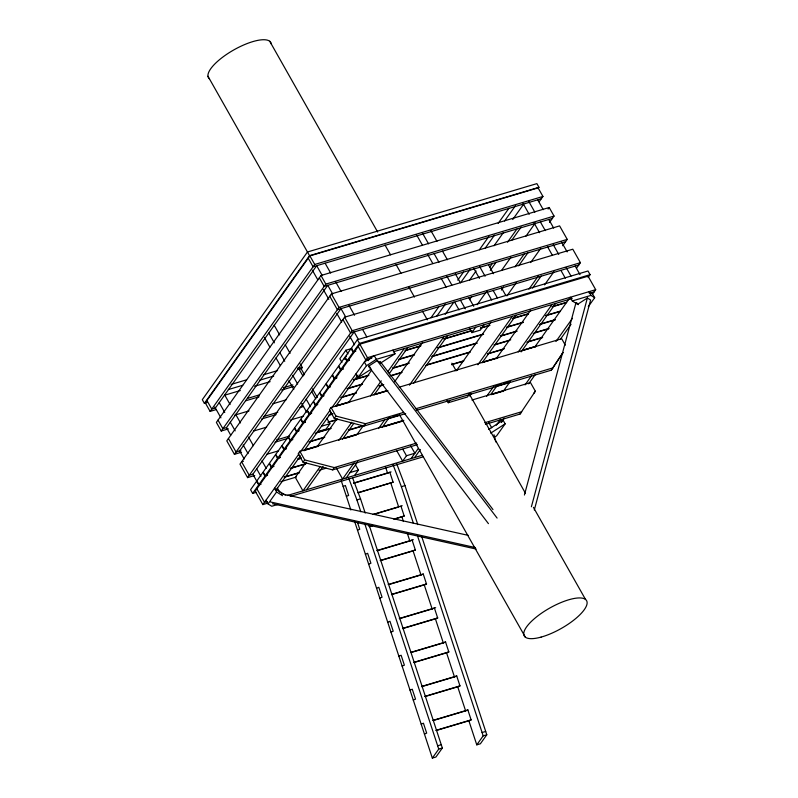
<?xml version="1.0" encoding="UTF-8"?>
<svg xmlns="http://www.w3.org/2000/svg" width="798" height="798" viewBox="0 0 798 798"><rect width="100%" height="100%" fill="white"/><g stroke="black" fill="none" stroke-linecap="round" stroke-linejoin="round"><path stroke-width="1.2" d="M524.416 495.029L575.897 303.041M531.398 506.75L587.378 298.003L590.61 300.038L534.311 509.992M485.443 424.356L520.047 414.042L535.338 391.19L530.48 382.601L471.927 400.047M416.406 410.391L551.268 370.202L562.859 352.736M551.268 370.202L563.139 352.477M538.969 187.311L309.544 255.679L204.388 403.359L202.303 399.678L307.459 251.998L536.884 183.63L538.969 187.311L536.944 188.617M539.149 201.794L542.949 196.458L538.091 187.869L309.873 255.889L205.266 402.8L210.123 411.389L216.088 409.603M210.123 411.389L314.731 264.467L542.949 196.458M316.686 265.704L215.37 408.007L211.769 409.075L206.911 400.486M549.533 222.423L554.051 216.078L549.194 207.5L320.976 275.51L216.368 422.421L221.226 431.01L228.388 428.875M221.226 431.01L325.833 284.098L554.051 216.078M562.72 245.734L567.238 239.39L559.607 225.894L331.389 293.913L226.782 440.825L234.413 454.311L241.575 452.187M234.413 454.311L339.02 307.4L567.238 239.39M239.659 450.93L340.975 308.636M300.966 369.394L302.302 367.519L300.218 363.838M576.625 268.028L580.425 262.692L572.794 249.205L344.576 317.215L239.959 464.127L247.599 477.623L254.752 475.488M247.599 477.623L352.207 330.711L580.425 262.692M354.162 331.938L252.846 474.241L249.235 475.319L241.604 461.823L243.41 461.284M351.828 348.457L345.863 350.232L339.838 358.691L341.923 362.372M588.076 277.495L590.081 274.672L587.996 270.991L357.374 339.729L351.349 348.187L353.434 351.868L355.828 351.15M343.928 359.559L346.611 355.798M258.682 484.935L256.607 481.254L250.582 489.713L252.657 493.393L258.682 484.935L261.076 484.226M264.986 476.087L258.961 484.546L256.876 480.865L262.901 472.406L264.986 476.087L267.37 475.379M271.28 467.239L269.195 463.558L263.17 472.027L265.255 475.708L271.28 467.239L273.674 466.531M277.584 458.401L275.5 454.72L269.475 463.179L271.559 466.86L277.584 458.401L279.968 457.683M283.879 449.553L281.794 445.873L275.769 454.331L277.854 458.012L283.879 449.553L286.273 448.835M284.148 449.164L290.173 440.705L288.098 437.025L282.073 445.484L284.148 449.164L286.542 448.456M290.452 440.326L296.477 431.858L294.392 428.177L288.367 436.646L290.452 440.326L292.836 439.608M302.771 423.02L300.696 419.339L294.671 427.798L296.746 431.479L302.771 423.02L305.165 422.302M309.075 414.172L306.991 410.491L300.966 418.95L303.05 422.631L309.075 414.172L311.459 413.454M315.37 405.324L313.285 401.643L307.26 410.102L309.345 413.783L315.37 405.324L317.764 404.616M321.674 396.476L315.649 404.935L313.564 401.264L319.589 392.796L321.674 396.476L324.058 395.768M327.968 387.629L321.943 396.097L319.858 392.416L325.883 383.958L327.968 387.629L330.362 386.92M334.262 378.791L328.237 387.249L326.163 383.569L332.187 375.11L334.262 378.791L336.656 378.072M340.566 369.943L338.482 366.262L332.457 374.721L334.542 378.402L340.566 369.943L342.95 369.225M346.861 361.095L344.776 357.414L338.761 365.873L340.836 369.554L346.861 361.095L349.255 360.387M347.14 360.716L353.165 352.247L351.08 348.566L345.055 357.035L347.14 360.716L349.524 359.998M353.434 351.868L359.459 343.409L590.081 274.672M588.286 306.681L594.68 297.714L592.595 294.033L595.697 289.684L588.056 276.188L359.838 344.197L255.23 491.109L262.861 504.605L267.639 503.179M403.818 420.346L299.858 451.329L298.213 453.633L303.07 462.222L332.666 469.882L417.414 444.636M387.239 390.751L331.07 407.489L329.434 409.793L334.292 418.381L363.888 426.042L405.663 413.593M262.861 504.605L299.001 453.853M301.155 450.83L329.903 410.461M332.058 407.429L367.469 357.694L595.697 289.684M276.018 490.122L300.447 455.808M304.038 450.76L331.35 412.416M335.659 406.362L357.933 375.07M368.157 360.726L369.434 358.93M277.584 504.526L271.739 506.261L268.048 503.937L276.567 491.967L274.482 488.286L285.375 495.139M355.848 374.013L357.933 377.693L366.452 365.723L376.337 359.349L395.03 353.783L392.945 350.103M326.851 418.312L329.923 423.728L326.083 429.105L317.674 431.618M303.07 462.222L304.716 459.917L299.858 451.329M334.292 418.381L335.928 416.067L331.07 407.489M306.093 462.212L295.31 477.354L302.941 490.84L320.188 466.621M317.584 446.062L336.985 418.82M348.487 402.671L371.479 370.372M338.871 440.386L351.808 422.222M370.491 395.978L381.274 380.846M387.738 371.758L404.267 348.546M306.552 489.773L323.08 466.561M342.482 439.309L353.973 423.159M374.092 394.9L382.003 383.808M389.185 373.713L407.868 347.469M431.04 317.664L438.98 306.512M457.743 280.158L463.518 272.048M479.399 249.754L488.775 236.567M498.161 223.39L508.984 208.188M436.725 316.277L445.384 304.108M460.546 282.821L469.932 269.644M485.084 248.358L494.471 235.181M504.575 220.996L515.398 205.784M357.225 434.252L363.689 425.174M394.591 381.773L422.621 342.412M332.666 469.882L334.312 467.578L416.666 443.04M363.888 426.042L365.534 423.738L403.728 412.357M445.174 314.372L453.803 302.262M469.613 280.058L476.077 270.981M494.042 245.754L503.378 232.627M512.725 219.51L523.508 204.368M489.553 267.46L492.436 263.42M507.518 242.223L516.865 229.106M469.443 299.689L471.598 296.656M490.281 270.422L496.037 262.343M511.847 240.138L521.184 227.021M354.083 462.88L342.581 479.029L336.128 467.618M378.511 428.576L384.975 419.489M409.414 385.175L443.907 336.736M346.182 477.962L357.684 461.813M382.112 427.499L389.304 417.404M413.733 383.09L447.508 335.659M354.591 475.448L358.432 470.072L355.359 464.655M477.124 304.736L485.743 292.627M501.553 270.422L510.89 257.305M525.982 236.108L535.328 222.991M548.096 209.036L549.194 207.5M515.029 266.901L524.376 253.774M501.393 290.043L503.548 287.021M518.64 265.824L527.977 252.707M469.453 328.297L471.897 332.636L475.738 327.25M484.147 324.746L480.306 330.123L471.897 332.636M506.93 295.888L516.276 282.761M530.65 262.582L540.705 248.447M456.596 370.452L491.079 322.013M410.591 445.663L414.88 453.244L406.471 455.748L402.641 461.134L396.516 450.301M447 400.566L448.227 402.731L449.863 400.416M528.934 289.195L538.281 276.078M411.05 458.631L418.232 448.536M477.882 364.776L512.376 316.327M532.545 288.118L541.164 276.008M414.651 457.553L420.396 449.483M482.201 362.691L515.977 315.26M544.545 284.876L553.892 271.759M469.084 394.691L467.438 396.995L448.227 402.731M469.643 395.978L471.079 393.963M496.226 358.641L530.72 310.203M486.62 396.357L493.802 386.262M518.231 351.948L552.007 304.517M490.94 394.272L496.685 386.192M521.124 351.888L555.617 303.44M503.049 391.589L510.231 381.494M534.67 347.19L569.164 298.741M496.306 425.264L500.625 419.209M525.054 384.895L531.518 375.818M555.957 341.504L572.485 318.292M501.353 422.172L504.226 418.142M528.655 383.828L535.129 374.741M560.276 339.419L571.059 324.277M501.643 422.162L503.059 420.167L505.144 423.848L496.625 435.818L494.64 437.095M533.692 393.494L535.338 391.19M520.047 414.042L521.692 411.738L484.695 422.76M354.601 521.363L432.326 758.1L438.74 749.093L442.341 748.025L369.075 524.865M442.341 748.025L435.937 757.023L432.326 758.1M407.209 532.974L409.843 540.994L412.097 540.086L415.349 549.992L413.095 550.899L420.995 574.969L423.249 574.061L426.501 583.966L424.247 584.884L432.147 608.944L434.411 608.036L437.663 617.951L435.409 618.859L443.309 642.929L445.563 642.011L448.815 651.926L446.561 652.834L454.461 676.904L456.715 675.996L459.967 685.901L457.713 686.809L465.613 710.878L467.877 709.971L471.129 719.876L468.875 720.784L476.775 744.853L483.189 735.856L486.79 734.778L421.673 536.436M486.79 734.778L480.376 743.786L476.775 744.853M207.43 401.404L204.388 403.359L206.772 402.651M488.436 523.648L368.496 366.232L377.155 360.656L380.806 362.95M357.933 377.693L371.329 369.055M380.596 363.08L395.03 353.783M587.378 298.003L577.612 304.297L576.685 302.661M488.635 429.464L503.059 420.167M490.71 433.144L505.144 423.848M343.14 486.441L345.394 485.523L348.646 495.438L346.392 496.346M358.112 492.855L393.085 482.192L389.833 472.286L387.579 473.194L385.653 467.319M357.494 530.171L359.748 529.264L357.584 522.65M395 518.999L404.197 516.017L400.945 506.102M365.394 554.241L367.649 553.323L370.91 563.238L368.656 564.146M376.556 588.216L378.811 587.308L382.062 597.213L379.808 598.121M387.708 622.191L389.963 621.283L393.214 631.188L390.96 632.106M398.86 656.165L401.125 655.258L404.377 665.173L402.122 666.081M410.022 690.15L412.277 689.233L415.529 699.148L413.274 700.055M421.174 724.125L423.429 723.217L426.681 733.123L424.426 734.03M541.303 198.762L313.085 266.781L308.228 258.193M552.415 218.393L324.188 286.402L319.33 277.814M565.592 241.694L337.374 309.714L329.744 296.218M578.779 265.006L350.561 333.015L342.931 319.519M231.081 384.437L246.582 379.818M263.27 374.851L277.574 370.581M228.398 389.544L242.702 385.274M259.39 380.307L273.694 376.038M297.534 368.935L302.302 367.519M298.721 368.885L300.826 368.257L304.507 374.761M224.807 395.16L240.318 390.531M254.632 386.272L270.143 381.644M371.808 358.222L365.833 359.998L358.192 346.512M393.314 351.808L571.348 298.751M589.273 293.415L594.051 291.988M340.836 369.554L343.23 368.846M405.364 350.332L420.895 345.694M443.598 338.931L471.089 330.741M480.645 327.888L489.014 325.394M512.905 318.272L528.446 313.644M552.346 306.522L566.68 302.252M405.095 350.711L420.626 346.083M444.526 338.96L472.007 330.771M480.376 328.277L489.932 325.424M512.635 318.661L528.166 314.033M552.066 306.911L566.41 302.632M572.196 298.522L570.211 297.275L572.296 300.956L590.979 295.38L594.68 297.714M247.56 398.411L259.49 394.85M283.35 387.738L292.896 384.895M245.914 400.716L259.041 396.806M281.714 390.052L293.644 386.491M334.542 378.402L336.926 377.693M399.07 359.17L414.601 354.541M437.304 347.778L482.71 334.242M506.61 327.12L523.338 322.133M546.041 315.37L560.386 311.1M398.791 359.559L414.322 354.93M438.222 347.808L483.628 334.272M507.528 327.15L523.069 322.522M545.772 315.759L560.106 311.479M234.712 415.14L249.036 410.87M272.896 403.758L286.023 399.848M353.334 379.768L368.866 375.14M392.766 368.018L409.494 363.03M432.197 356.267L476.416 343.09M500.316 335.968L517.044 330.98M540.934 323.858L555.278 319.589M354.252 379.798L368.596 375.529M392.496 368.407L408.027 363.768M431.927 356.646L477.334 343.12M501.234 335.998L516.765 331.37M539.468 324.596L555.009 319.968M347.04 388.616L362.571 383.988M390.052 375.798L402.002 372.237M427.1 364.756L470.112 351.938M494.012 344.816L510.74 339.828M534.64 332.706L548.984 328.437M347.958 388.646L362.292 384.367M390.97 375.828L401.733 372.616M425.623 365.494L469.842 352.317M494.93 344.846L509.274 340.566M533.174 333.444L548.705 328.816M263.44 416.616L277.754 412.347M261.794 418.92L276.108 414.651M299.968 407.539L303.549 406.471M340.736 397.464L356.277 392.835M378.98 386.062L383.758 384.636M451.868 364.347L463.818 360.786M487.718 353.664L504.446 348.676M528.346 341.554L542.68 337.275M341.664 397.494L355.998 393.214M379.898 386.092L383.479 385.025M451.588 364.726L463.538 361.165M487.438 354.043L502.979 349.414M526.87 342.292L542.411 337.664M309.345 413.783L311.739 413.075M335.639 405.953L348.776 402.032M375.07 394.202L387.02 390.641M455.129 370.342L457.513 369.624M482.61 362.152L498.142 357.524M522.042 350.392L536.386 346.123M399.18 387.19L561.692 338.751L565.333 345.195M335.36 406.332L349.704 402.062M374.791 394.581L387.938 390.671M454.85 370.721L457.244 370.013M482.341 362.531L496.675 358.262M521.772 350.781L536.106 346.512M253.475 431.05L266.602 427.139M290.462 420.027L303.589 416.117M303.05 422.631L305.435 421.923M329.335 414.8L332.926 413.723M329.065 415.179L332.646 414.112M296.746 431.479L299.14 430.76M327.818 422.222L337.374 419.369M328.736 422.242L337.105 419.748M321.514 426.232L329.923 423.728M240.826 450.591L236.058 452.007L228.418 438.511M276.617 439.917L289.744 436.007M274.981 442.222L288.098 438.311M316.736 432.486L331.08 428.217M315.27 433.224L330.801 428.596M415.658 408.795L552.914 367.888M266.662 454.351L278.592 450.8M310.442 441.334L324.776 437.055M348.676 429.932L363.02 425.663M394.082 416.406L397.673 415.339M495.658 386.132L501.633 384.357M504.017 383.639L509.992 381.863M308.976 442.072L324.507 437.444M348.407 430.322L363.938 425.693M387.838 418.571L398.591 415.369M469.094 394.352L471.478 393.643M495.378 386.521L509.723 382.242M277.854 458.012L280.248 457.304M304.138 450.182L318.482 445.902M343.579 438.431L357.913 434.152M383.01 426.671L402.122 420.975M491.748 394.272L504.895 390.352M303.868 450.561L318.212 446.291M344.497 438.451L356.447 434.89M383.928 426.701L403.05 421.005M491.468 394.651L503.418 391.09M271.559 466.86L273.943 466.142M297.844 459.02L301.425 457.952M297.574 459.409L301.155 458.341M265.255 475.708L267.649 474.99M290.352 468.226L305.883 463.598M291.27 468.256L305.614 463.977M284.048 477.074L299.589 472.446M284.976 477.104L299.31 472.825M280.766 481.683L296.307 477.054M319.01 470.291L326.173 468.157M252.657 493.393L256.248 492.326M350.023 472.576L358.432 470.072M267.21 501.493L264.507 502.301L256.876 488.805M287.21 495.538L422.232 455.299M290.342 496.416L422.98 456.895M353.594 483.079L391.1 471.907M353.684 483.289L387.668 473.164M358.023 492.645L393.175 482.162M348.586 477.922L356.935 499.937L360.536 498.86L365.195 513.044M393.025 464.675L401.384 486.69L404.985 485.613L417.793 524.625M372.905 514.461L402.202 505.733M374.162 514.321L397.604 507.338M369.125 526.471L372.646 525.423M393.733 519.129L404.287 515.987M369.215 526.68L372.726 525.633M377.025 550.53L413.354 539.707M377.115 550.75L409.933 540.964M380.287 560.445L415.439 549.972M380.367 560.655L413.184 550.879M388.187 584.515L423.339 574.031M389.444 584.375L421.085 574.939M391.439 594.42L426.591 583.946M391.529 594.63L426.052 584.345M399.339 618.49L435.668 607.657M399.429 618.699L432.237 608.924M402.591 628.395L437.753 617.921M402.681 628.605L436.666 618.48M410.491 652.465L445.653 641.991M411.758 652.325L443.399 642.899M413.753 662.38L448.905 651.896M413.833 662.589L447.818 652.455M421.653 686.44L456.805 675.966M421.733 686.649L454.551 676.874M424.905 696.355L460.057 685.871M424.995 696.564L458.98 686.44M432.805 720.414L467.957 709.941M434.062 720.285L465.703 710.848M436.057 730.33L471.219 719.856M436.147 730.539L470.132 720.414M437.653 745.771L441.254 744.704M482.092 732.524L485.693 731.457M281.305 493.763L468.306 535.378M270.492 501.972L475.369 547.568M272.517 503.738L476.177 549.064M335.928 416.067L365.534 423.738M304.716 459.917L334.312 467.578M592.595 294.033L588.894 291.709L590.979 295.38M572.296 300.956L578.241 304.686M368.496 366.232L370.322 367.379M276.567 491.967L282.502 495.708M380.167 361.484L492.974 509.553M377.155 360.656L497.094 518.072M537.752 199.919L543.258 209.665M548.775 219.41L553.682 228.078M561.642 242.153L567.159 251.909M575.129 265.983L580.026 274.652M528.725 201.335L534.85 212.168M540.366 221.914L545.273 230.582M553.233 244.667L558.75 254.412M566.101 267.41L571.009 276.068M523.059 203.47L529.184 214.303M534.081 222.971L539.598 232.717M547.568 246.801L552.465 255.46M561.044 270.622L565.333 278.203M488.595 265.056L493.503 273.714M501.463 287.799L505.752 295.38M479.578 266.472L485.094 276.228M493.064 290.302L497.354 297.883M473.902 268.607L479.418 278.362M486.77 291.36L491.678 300.018M430.83 230.512L436.965 241.345M442.471 251.091L447.379 259.759M455.339 273.834L460.247 282.502M468.825 297.664L473.723 306.332M422.421 233.016L428.556 243.849M434.072 253.594L438.97 262.263M446.94 276.347L451.838 285.006M460.416 300.168L465.314 308.836M416.756 235.151L422.272 244.906M427.778 254.652L432.686 263.31M441.264 278.482L446.162 287.14M454.74 302.302L459.03 309.883M488.665 422.391L491.728 427.808M269.734 41.267L377.663 232.038M385.015 245.046L390.541 254.801M396.057 264.557L400.965 273.225M408.935 287.32L414.451 297.075M422.421 311.16L427.329 319.828M451.858 363.19L456.157 370.781M469.034 393.534L525.453 493.254M533.423 507.348L585.552 599.478M325.145 263.28L330.661 273.026M335.559 281.694L341.075 291.44M349.045 305.514L354.551 315.26M362.521 329.345L366.811 336.926M376.337 359.349L374.262 355.669L364.367 362.043L366.452 365.723M316.736 265.784L322.252 275.529M332.666 293.943L327.769 285.275L226.472 427.628L222.871 428.706L218.014 420.117M340.636 308.018L345.534 316.686M354.113 331.848L358.402 339.429M357.374 339.729L359.459 343.409M309.873 255.889L314.731 264.467M320.976 275.51L325.833 284.098M331.389 293.913L339.02 307.4M344.576 317.215L352.207 330.711M359.838 344.197L367.469 357.694M207.979 76.259L309.544 255.679M399.309 414.431L525.313 637.113M312.287 270.083L317.804 279.829M323.32 289.584L328.836 299.33M336.796 313.405L341.704 322.073M349.664 336.148L354.571 344.816M402.8 449.254L406.471 455.748M345.863 350.232L347.948 353.913M312.467 388.835L317.375 397.504M274.153 325.165L279.669 334.911M285.185 344.656L290.093 353.324M298.053 367.409L302.961 376.067M311.539 391.229L315.828 398.81M268.816 333.085L274.322 342.831M279.839 352.586L284.746 361.245M292.706 375.329L297.614 383.988M306.193 399.15L310.482 406.731M264.367 337.384L269.884 347.14M276.008 357.963L280.298 365.544M288.876 380.706L293.784 389.374M301.744 403.459L306.651 412.117M224.587 394.781L230.103 404.526M235.619 414.272L240.527 422.94M248.487 437.015L253.395 445.683M261.973 460.845L266.263 468.426M277.285 487.917L279.739 492.256M219.251 402.701L224.757 412.446M230.273 422.192L235.181 430.86M243.141 444.935L248.048 453.603M256.627 468.765L260.916 476.346M214.802 407L220.926 417.833M226.442 427.578L230.732 435.159M239.31 450.321L244.208 458.99M252.796 474.152L257.086 481.733M265.963 500.256L268.048 503.937M396.636 463.598L404.985 485.613M352.626 478.002L360.536 498.86M401.384 486.69L413.404 523.328M417.673 536.336L483.189 735.856M390.83 483.099L398.681 507.019M401.943 516.924L403.439 521.513M356.935 499.937L360.816 511.757M364.696 523.578L438.74 749.093M341.205 480.566L350.881 510.012M494.002 434.73L495.787 441.942M209.495 78.912A35.79 11.711 -29.5 0 1 233.794 49.925A35.79 11.711 -29.5 0 1 271.25 43.92M541.094 637.103A35.79 11.711 -29.5 0 0 587.069 602.131A35.79 11.711 -29.5 0 0 538.131 615.657A35.79 11.711 -29.5 0 0 541.094 637.103"/></g></svg>
